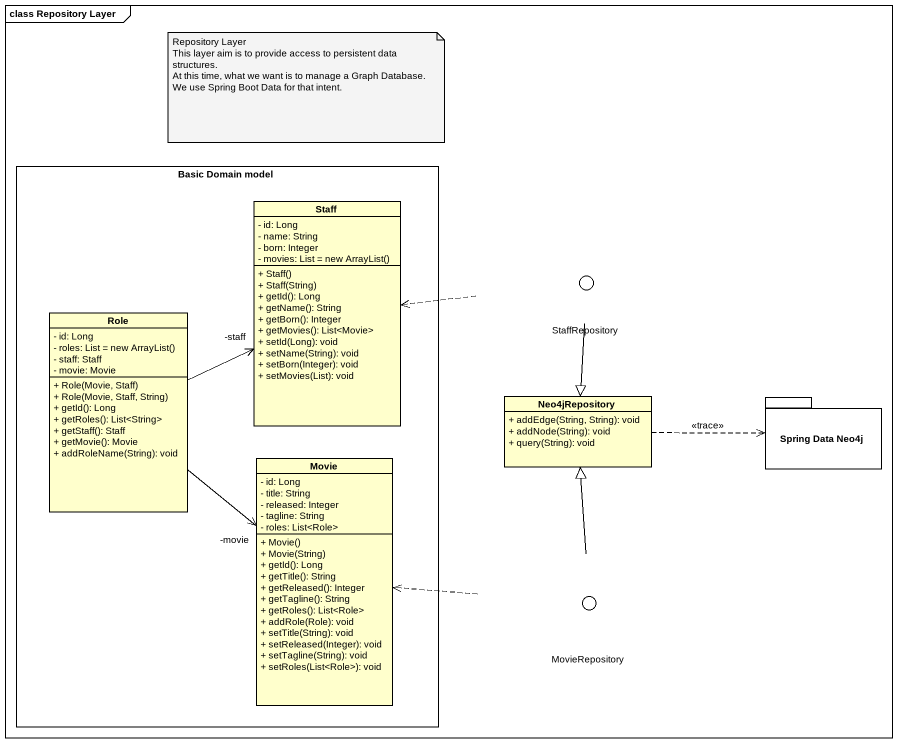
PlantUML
@startuml
mainframe class Repository Layer
allowmixing
hide circle
hide empty members
skinparam classAttributeIconSize 0
rectangle "Basic Domain model" as Basic_Domain_model {
  class Staff {
    - id: Long
    - name: String
    - born: Integer
    {field} - movies: List = new ArrayList()
    + Staff()
    + Staff(String)
    + getId(): Long
    + getName(): String
    + getBorn(): Integer
    + getMovies(): List<Movie>
    + setId(Long): void
    + setName(String): void
    + setBorn(Integer): void
    + setMovies(List): void
  }
  class Role {
    - id: Long
    {field} - roles: List = new ArrayList()
    - staff: Staff
    - movie: Movie
    + Role(Movie, Staff)
    + Role(Movie, Staff, String)
    + getId(): Long
    + getRoles(): List<String>
    + getStaff(): Staff
    + getMovie(): Movie
    + addRoleName(String): void
  }
  class Movie {
    - id: Long
    - title: String
    - released: Integer
    - tagline: String
    - roles: List<Role>
    + Movie()
    + Movie(String)
    + getId(): Long
    + getTitle(): String
    + getReleased(): Integer
    + getTagline(): String
    + getRoles(): List<Role>
    + addRole(Role): void
    + setTitle(String): void
    + setReleased(Integer): void
    + setTagline(String): void
    + setRoles(List<Role>): void
  }
}
() StaffRepository <<interface>>
class Neo4jRepository {
  + addEdge(String, String): void
  + addNode(String): void
  + query(String): void
}
package "Spring Data Neo4j" as Spring_Data_Neo4j {
}
() MovieRepository <<interface>>
StaffRepository .left.> Staff
StaffRepository --|> Neo4jRepository
Role -right-> "-staff" Staff
Role --> "-movie" Movie
Neo4jRepository .right.> Spring_Data_Neo4j : <<trace>>
MovieRepository -up-|> Neo4jRepository
MovieRepository .left.> Movie
note as N1
  Repository Layer
  This layer aim is to provide access to persistent data structures.
  At this time, what we want is to manage a Graph Database.
  We use Spring Boot Data for that intent.
end note
@enduml
